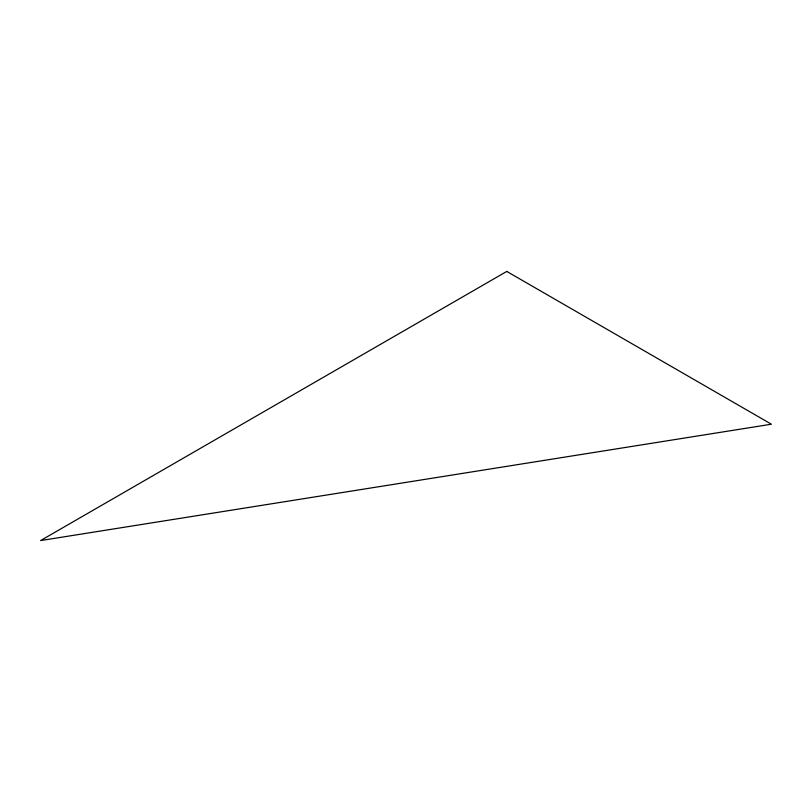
<?xml version="1.0" encoding="UTF-8"?>
<svg xmlns="http://www.w3.org/2000/svg" width="812" height="812" viewBox="0 0 812 812"><rect width="100%" height="100%" fill="white"/><g stroke="black" fill="none" stroke-linecap="round" stroke-linejoin="round"><path stroke-width="1.22" d="M506.779 271.431L40.6 540.569L771.4 424.209L506.779 271.431"/></g></svg>
